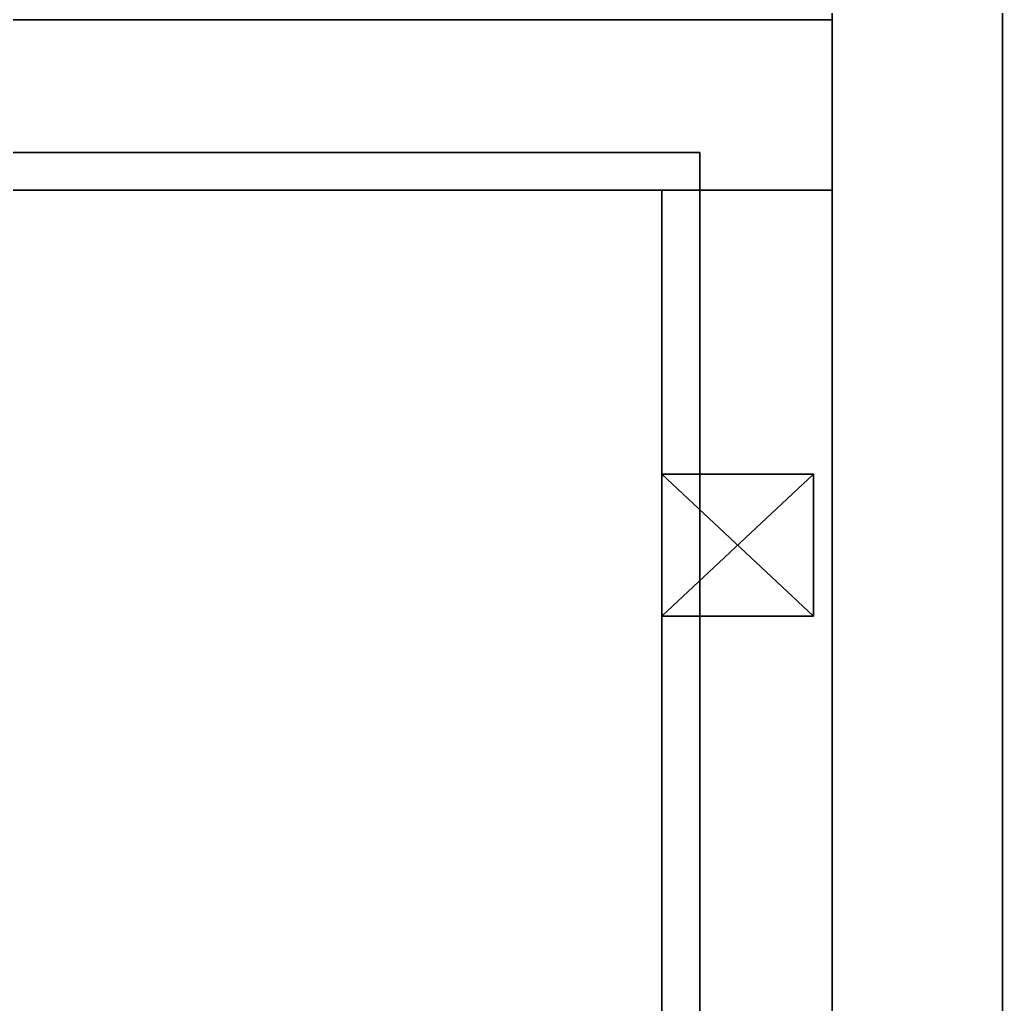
# Model space of a CAD drawing. Extents: x 0 to 2775, y -2341 to 0.
# Drawn here: x 554.1 to 658.1, y -1009.4 to -905.3 of the extents above; entities that cross this region are included whole.
import ezdxf

# ---------------------------------------------------------------- set-up
doc = ezdxf.new("R2010")
doc.units = 0
for name, color, linetype in [('LAYER0', 7, 'CONTINUOUS'), ('LAYER14', 7, 'CONTINUOUS'), ('LAYER164', 7, 'CONTINUOUS'), ('LAYER166', 7, 'CONTINUOUS'), ('LAYER167', 253, 'CONTINUOUS'), ('LAYER17', 7, 'CONTINUOUS'), ('LAYER172', 7, 'CONTINUOUS'), ('LAYER176', 7, 'CONTINUOUS'), ('LAYER189', 7, 'CONTINUOUS'), ('LAYER191', 7, 'CONTINUOUS'), ('LAYER192', 253, 'CONTINUOUS'), ('LAYER197', 7, 'CONTINUOUS'), ('LAYER201', 7, 'CONTINUOUS'), ('LAYER214', 7, 'CONTINUOUS'), ('LAYER216', 7, 'CONTINUOUS'), ('LAYER217', 253, 'CONTINUOUS'), ('LAYER22', 7, 'CONTINUOUS'), ('LAYER222', 7, 'CONTINUOUS'), ('LAYER226', 7, 'CONTINUOUS'), ('LAYER23', 7, 'CONTINUOUS'), ('LAYER239', 7, 'CONTINUOUS'), ('LAYER241', 7, 'CONTINUOUS'), ('LAYER242', 253, 'CONTINUOUS'), ('LAYER247', 7, 'CONTINUOUS'), ('LAYER251', 7, 'CONTINUOUS')]:
    doc.layers.add(name, color=color, linetype=linetype)

msp = doc.modelspace()

# ---------------------------------------------------------------- linework, layer by layer
at = {"layer": 'LAYER0', "invisible_edges": 1}
for points in [[(2775, 0), (18, -2341), (18, 0), (2775, 0)], [(18, -2341), (2775, 0), (2775, -2341), (18, -2341)], [(2775, -2341, 5), (18, 0, 5), (18, -2341, 5), (2775, -2341, 5)], [(18, 0, 5), (2775, -2341, 5), (2775, 0, 5), (18, 0, 5)]]:
    msp.add_3dface(points, dxfattribs=at)
at = {"layer": 'LAYER14', "invisible_edges": 1}
for points in [[(168, -856.3369, 85), (718, -1485.667, 85), (168, -1485.667, 85), (168, -856.3369, 85)], [(718, -1485.667, 85), (168, -856.3369, 85), (718, -856.3369, 85), (718, -1485.667, 85)], [(718, -856.3369, 103), (168, -1485.667, 103), (718, -1485.667, 103), (718, -856.3369, 103)], [(168, -1485.667, 103), (718, -856.3369, 103), (168, -856.3369, 103), (168, -1485.667, 103)]]:
    msp.add_3dface(points, dxfattribs=at)
at = {"layer": 'LAYER164', "invisible_edges": 1}
for points in [[(640, -1447.667, 277.25), (640, -894.3369, 106), (640, -1447.667, 106), (640, -1447.667, 277.25)], [(640, -894.3369, 106), (640, -1447.667, 277.25), (640, -894.3369, 277.25), (640, -894.3369, 106)], [(658, -1447.667, 106), (640, -894.3369, 106), (658, -894.3369, 106), (658, -1447.667, 106)], [(640, -894.3369, 106), (658, -1447.667, 106), (640, -1447.667, 106), (640, -894.3369, 106)], [(640, -1447.667, 277.25), (658, -894.3369, 277.25), (640, -894.3369, 277.25), (640, -1447.667, 277.25)], [(658, -894.3369, 277.25), (640, -1447.667, 277.25), (658, -1447.667, 277.25), (658, -894.3369, 277.25)], [(658, -894.3369, 277.25), (658, -1447.667, 106), (658, -894.3369, 106), (658, -894.3369, 277.25)], [(658, -1447.667, 106), (658, -894.3369, 277.25), (658, -1447.667, 277.25), (658, -1447.667, 106)]]:
    msp.add_3dface(points, dxfattribs=at)
at = {"layer": 'LAYER166', "invisible_edges": 1}
for points in [[(622, -923.3369, 255.25), (640, -923.3369, 113), (622, -923.3369, 113), (622, -923.3369, 255.25)], [(640, -923.3369, 113), (622, -923.3369, 255.25), (640, -923.3369, 255.25), (640, -923.3369, 113)], [(622, -1418.667, 113), (640, -923.3369, 113), (640, -1418.667, 113), (622, -1418.667, 113)], [(640, -923.3369, 113), (622, -1418.667, 113), (622, -923.3369, 113), (640, -923.3369, 113)], [(622, -923.3369, 255.25), (640, -1418.667, 255.25), (640, -923.3369, 255.25), (622, -923.3369, 255.25)], [(640, -1418.667, 255.25), (622, -923.3369, 255.25), (622, -1418.667, 255.25), (640, -1418.667, 255.25)], [(622, -1418.667, 113), (622, -923.3369, 255.25), (622, -923.3369, 113), (622, -1418.667, 113)], [(622, -923.3369, 255.25), (622, -1418.667, 113), (622, -1418.667, 255.25), (622, -923.3369, 255.25)], [(640, -1418.667, 255.25), (640, -923.3369, 113), (640, -923.3369, 255.25), (640, -1418.667, 255.25)], [(640, -923.3369, 113), (640, -1418.667, 255.25), (640, -1418.667, 113), (640, -923.3369, 113)]]:
    msp.add_3dface(points, dxfattribs=at)
at = {"layer": 'LAYER167'}
for points in [[(638, -953.3369, 169.125), (638, -968.3369, 169.125), (622, -953.3369, 169.125), (638, -953.3369, 169.125)], [(622, -953.3369, 169.125), (638, -968.3369, 169.125), (622, -968.3369, 169.125), (622, -953.3369, 169.125)], [(622, -953.3369, 169.125), (622, -968.3369, 169.125), (622, -953.3369, 184.125), (622, -953.3369, 169.125)], [(622, -953.3369, 184.125), (622, -968.3369, 169.125), (622, -968.3369, 184.125), (622, -953.3369, 184.125)], [(622, -953.3369, 184.125), (622, -968.3369, 184.125), (638, -953.3369, 184.125), (622, -953.3369, 184.125)], [(638, -953.3369, 184.125), (622, -968.3369, 184.125), (638, -968.3369, 184.125), (638, -953.3369, 184.125)], [(622, -953.3369, 169.125), (622, -953.3369, 184.125), (638, -953.3369, 169.125), (622, -953.3369, 169.125)], [(638, -953.3369, 169.125), (622, -953.3369, 184.125), (638, -953.3369, 184.125), (638, -953.3369, 169.125)], [(638, -953.3369, 169.125), (638, -953.3369, 184.125), (638, -968.3369, 169.125), (638, -953.3369, 169.125)], [(638, -968.3369, 169.125), (638, -953.3369, 184.125), (638, -968.3369, 184.125), (638, -968.3369, 169.125)], [(638, -968.3369, 169.125), (638, -968.3369, 184.125), (622, -968.3369, 169.125), (638, -968.3369, 169.125)], [(622, -968.3369, 169.125), (638, -968.3369, 184.125), (622, -968.3369, 184.125), (622, -968.3369, 169.125)]]:
    msp.add_3dface(points, dxfattribs=at)
at = {"layer": 'LAYER17', "invisible_edges": 1}
for points in [[(168, -1485.667, 2464), (718, -856.3369, 2464), (168, -856.3369, 2464), (168, -1485.667, 2464)], [(718, -856.3369, 2464), (168, -1485.667, 2464), (718, -1485.667, 2464), (718, -856.3369, 2464)], [(718, -1485.667, 2446), (168, -856.3369, 2446), (718, -856.3369, 2446), (718, -1485.667, 2446)], [(168, -856.3369, 2446), (718, -1485.667, 2446), (168, -1485.667, 2446), (168, -856.3369, 2446)]]:
    msp.add_3dface(points, dxfattribs=at)
at = {"layer": 'LAYER172', "invisible_edges": 1}
for points in [[(640, -905.3369, 255.25), (240, -905.3369, 113), (240, -905.3369, 255.25), (640, -905.3369, 255.25)], [(240, -905.3369, 113), (640, -905.3369, 255.25), (640, -905.3369, 113), (240, -905.3369, 113)], [(640, -923.3369, 113), (240, -905.3369, 113), (640, -905.3369, 113), (640, -923.3369, 113)], [(240, -905.3369, 113), (640, -923.3369, 113), (240, -923.3369, 113), (240, -905.3369, 113)], [(240, -923.3369, 255.25), (640, -905.3369, 255.25), (240, -905.3369, 255.25), (240, -923.3369, 255.25)], [(640, -905.3369, 255.25), (240, -923.3369, 255.25), (640, -923.3369, 255.25), (640, -905.3369, 255.25)], [(640, -905.3369, 255.25), (640, -923.3369, 113), (640, -905.3369, 113), (640, -905.3369, 255.25)], [(640, -923.3369, 113), (640, -905.3369, 255.25), (640, -923.3369, 255.25), (640, -923.3369, 113)], [(640, -923.3369, 113), (240, -923.3369, 255.25), (240, -923.3369, 113), (640, -923.3369, 113)], [(240, -923.3369, 255.25), (640, -923.3369, 113), (640, -923.3369, 255.25), (240, -923.3369, 255.25)]]:
    msp.add_3dface(points, dxfattribs=at)
at = {"layer": 'LAYER176', "invisible_edges": 1}
for points in [[(254, -919.3369, 126.5), (626, -1422.667, 126.5), (254, -1422.667, 126.5), (254, -919.3369, 126.5)], [(626, -1422.667, 126.5), (254, -919.3369, 126.5), (626, -919.3369, 126.5), (626, -1422.667, 126.5)], [(254, -919.3369, 126.5), (626, -919.3369, 132.5), (626, -919.3369, 126.5), (254, -919.3369, 126.5)], [(626, -919.3369, 132.5), (254, -919.3369, 126.5), (254, -919.3369, 132.5), (626, -919.3369, 132.5)], [(626, -919.3369, 132.5), (254, -1422.667, 132.5), (626, -1422.667, 132.5), (626, -919.3369, 132.5)], [(254, -1422.667, 132.5), (626, -919.3369, 132.5), (254, -919.3369, 132.5), (254, -1422.667, 132.5)], [(626, -919.3369, 132.5), (626, -1422.667, 126.5), (626, -919.3369, 126.5), (626, -919.3369, 132.5)], [(626, -1422.667, 126.5), (626, -919.3369, 132.5), (626, -1422.667, 132.5), (626, -1422.667, 126.5)]]:
    msp.add_3dface(points, dxfattribs=at)
at = {"layer": 'LAYER189', "invisible_edges": 1}
for points in [[(640, -1447.667, 476.5), (640, -894.3369, 305.25), (640, -1447.667, 305.25), (640, -1447.667, 476.5)], [(640, -894.3369, 305.25), (640, -1447.667, 476.5), (640, -894.3369, 476.5), (640, -894.3369, 305.25)], [(658, -1447.667, 305.25), (640, -894.3369, 305.25), (658, -894.3369, 305.25), (658, -1447.667, 305.25)], [(640, -894.3369, 305.25), (658, -1447.667, 305.25), (640, -1447.667, 305.25), (640, -894.3369, 305.25)], [(640, -1447.667, 476.5), (658, -894.3369, 476.5), (640, -894.3369, 476.5), (640, -1447.667, 476.5)], [(658, -894.3369, 476.5), (640, -1447.667, 476.5), (658, -1447.667, 476.5), (658, -894.3369, 476.5)], [(658, -894.3369, 476.5), (658, -1447.667, 305.25), (658, -894.3369, 305.25), (658, -894.3369, 476.5)], [(658, -1447.667, 305.25), (658, -894.3369, 476.5), (658, -1447.667, 476.5), (658, -1447.667, 305.25)]]:
    msp.add_3dface(points, dxfattribs=at)
at = {"layer": 'LAYER191', "invisible_edges": 1}
for points in [[(622, -923.3369, 454.5), (640, -923.3369, 312.25), (622, -923.3369, 312.25), (622, -923.3369, 454.5)], [(640, -923.3369, 312.25), (622, -923.3369, 454.5), (640, -923.3369, 454.5), (640, -923.3369, 312.25)], [(622, -1418.667, 312.25), (640, -923.3369, 312.25), (640, -1418.667, 312.25), (622, -1418.667, 312.25)], [(640, -923.3369, 312.25), (622, -1418.667, 312.25), (622, -923.3369, 312.25), (640, -923.3369, 312.25)], [(622, -923.3369, 454.5), (640, -1418.667, 454.5), (640, -923.3369, 454.5), (622, -923.3369, 454.5)], [(640, -1418.667, 454.5), (622, -923.3369, 454.5), (622, -1418.667, 454.5), (640, -1418.667, 454.5)], [(622, -1418.667, 312.25), (622, -923.3369, 454.5), (622, -923.3369, 312.25), (622, -1418.667, 312.25)], [(622, -923.3369, 454.5), (622, -1418.667, 312.25), (622, -1418.667, 454.5), (622, -923.3369, 454.5)], [(640, -1418.667, 454.5), (640, -923.3369, 312.25), (640, -923.3369, 454.5), (640, -1418.667, 454.5)], [(640, -923.3369, 312.25), (640, -1418.667, 454.5), (640, -1418.667, 312.25), (640, -923.3369, 312.25)]]:
    msp.add_3dface(points, dxfattribs=at)
at = {"layer": 'LAYER192'}
for points in [[(638, -953.3369, 368.375), (638, -968.3369, 368.375), (622, -953.3369, 368.375), (638, -953.3369, 368.375)], [(622, -953.3369, 368.375), (638, -968.3369, 368.375), (622, -968.3369, 368.375), (622, -953.3369, 368.375)], [(622, -953.3369, 368.375), (622, -968.3369, 368.375), (622, -953.3369, 383.375), (622, -953.3369, 368.375)], [(622, -953.3369, 383.375), (622, -968.3369, 368.375), (622, -968.3369, 383.375), (622, -953.3369, 383.375)], [(622, -953.3369, 383.375), (622, -968.3369, 383.375), (638, -953.3369, 383.375), (622, -953.3369, 383.375)], [(638, -953.3369, 383.375), (622, -968.3369, 383.375), (638, -968.3369, 383.375), (638, -953.3369, 383.375)], [(622, -953.3369, 368.375), (622, -953.3369, 383.375), (638, -953.3369, 368.375), (622, -953.3369, 368.375)], [(638, -953.3369, 368.375), (622, -953.3369, 383.375), (638, -953.3369, 383.375), (638, -953.3369, 368.375)], [(638, -953.3369, 368.375), (638, -953.3369, 383.375), (638, -968.3369, 368.375), (638, -953.3369, 368.375)], [(638, -968.3369, 368.375), (638, -953.3369, 383.375), (638, -968.3369, 383.375), (638, -968.3369, 368.375)], [(638, -968.3369, 368.375), (638, -968.3369, 383.375), (622, -968.3369, 368.375), (638, -968.3369, 368.375)], [(622, -968.3369, 368.375), (638, -968.3369, 383.375), (622, -968.3369, 383.375), (622, -968.3369, 368.375)]]:
    msp.add_3dface(points, dxfattribs=at)
at = {"layer": 'LAYER197', "invisible_edges": 1}
for points in [[(640, -905.3369, 454.5), (240, -905.3369, 312.25), (240, -905.3369, 454.5), (640, -905.3369, 454.5)], [(240, -905.3369, 312.25), (640, -905.3369, 454.5), (640, -905.3369, 312.25), (240, -905.3369, 312.25)], [(640, -923.3369, 312.25), (240, -905.3369, 312.25), (640, -905.3369, 312.25), (640, -923.3369, 312.25)], [(240, -905.3369, 312.25), (640, -923.3369, 312.25), (240, -923.3369, 312.25), (240, -905.3369, 312.25)], [(240, -923.3369, 454.5), (640, -905.3369, 454.5), (240, -905.3369, 454.5), (240, -923.3369, 454.5)], [(640, -905.3369, 454.5), (240, -923.3369, 454.5), (640, -923.3369, 454.5), (640, -905.3369, 454.5)], [(640, -905.3369, 454.5), (640, -923.3369, 312.25), (640, -905.3369, 312.25), (640, -905.3369, 454.5)], [(640, -923.3369, 312.25), (640, -905.3369, 454.5), (640, -923.3369, 454.5), (640, -923.3369, 312.25)], [(640, -923.3369, 312.25), (240, -923.3369, 454.5), (240, -923.3369, 312.25), (640, -923.3369, 312.25)], [(240, -923.3369, 454.5), (640, -923.3369, 312.25), (640, -923.3369, 454.5), (240, -923.3369, 454.5)]]:
    msp.add_3dface(points, dxfattribs=at)
at = {"layer": 'LAYER201', "invisible_edges": 1}
for points in [[(254, -919.3369, 325.75), (626, -1422.667, 325.75), (254, -1422.667, 325.75), (254, -919.3369, 325.75)], [(626, -1422.667, 325.75), (254, -919.3369, 325.75), (626, -919.3369, 325.75), (626, -1422.667, 325.75)], [(254, -919.3369, 325.75), (626, -919.3369, 331.75), (626, -919.3369, 325.75), (254, -919.3369, 325.75)], [(626, -919.3369, 331.75), (254, -919.3369, 325.75), (254, -919.3369, 331.75), (626, -919.3369, 331.75)], [(626, -919.3369, 331.75), (254, -1422.667, 331.75), (626, -1422.667, 331.75), (626, -919.3369, 331.75)], [(254, -1422.667, 331.75), (626, -919.3369, 331.75), (254, -919.3369, 331.75), (254, -1422.667, 331.75)], [(626, -919.3369, 331.75), (626, -1422.667, 325.75), (626, -919.3369, 325.75), (626, -919.3369, 331.75)], [(626, -1422.667, 325.75), (626, -919.3369, 331.75), (626, -1422.667, 331.75), (626, -1422.667, 325.75)]]:
    msp.add_3dface(points, dxfattribs=at)
at = {"layer": 'LAYER214', "invisible_edges": 1}
for points in [[(640, -1447.667, 675.75), (640, -894.3369, 504.5), (640, -1447.667, 504.5), (640, -1447.667, 675.75)], [(640, -894.3369, 504.5), (640, -1447.667, 675.75), (640, -894.3369, 675.75), (640, -894.3369, 504.5)], [(658, -1447.667, 504.5), (640, -894.3369, 504.5), (658, -894.3369, 504.5), (658, -1447.667, 504.5)], [(640, -894.3369, 504.5), (658, -1447.667, 504.5), (640, -1447.667, 504.5), (640, -894.3369, 504.5)], [(640, -1447.667, 675.75), (658, -894.3369, 675.75), (640, -894.3369, 675.75), (640, -1447.667, 675.75)], [(658, -894.3369, 675.75), (640, -1447.667, 675.75), (658, -1447.667, 675.75), (658, -894.3369, 675.75)], [(658, -894.3369, 675.75), (658, -1447.667, 504.5), (658, -894.3369, 504.5), (658, -894.3369, 675.75)], [(658, -1447.667, 504.5), (658, -894.3369, 675.75), (658, -1447.667, 675.75), (658, -1447.667, 504.5)]]:
    msp.add_3dface(points, dxfattribs=at)
at = {"layer": 'LAYER216', "invisible_edges": 1}
for points in [[(622, -923.3369, 653.75), (640, -923.3369, 511.5), (622, -923.3369, 511.5), (622, -923.3369, 653.75)], [(640, -923.3369, 511.5), (622, -923.3369, 653.75), (640, -923.3369, 653.75), (640, -923.3369, 511.5)], [(622, -1418.667, 511.5), (640, -923.3369, 511.5), (640, -1418.667, 511.5), (622, -1418.667, 511.5)], [(640, -923.3369, 511.5), (622, -1418.667, 511.5), (622, -923.3369, 511.5), (640, -923.3369, 511.5)], [(622, -923.3369, 653.75), (640, -1418.667, 653.75), (640, -923.3369, 653.75), (622, -923.3369, 653.75)], [(640, -1418.667, 653.75), (622, -923.3369, 653.75), (622, -1418.667, 653.75), (640, -1418.667, 653.75)], [(622, -1418.667, 511.5), (622, -923.3369, 653.75), (622, -923.3369, 511.5), (622, -1418.667, 511.5)], [(622, -923.3369, 653.75), (622, -1418.667, 511.5), (622, -1418.667, 653.75), (622, -923.3369, 653.75)], [(640, -1418.667, 653.75), (640, -923.3369, 511.5), (640, -923.3369, 653.75), (640, -1418.667, 653.75)], [(640, -923.3369, 511.5), (640, -1418.667, 653.75), (640, -1418.667, 511.5), (640, -923.3369, 511.5)]]:
    msp.add_3dface(points, dxfattribs=at)
at = {"layer": 'LAYER217'}
for points in [[(638, -953.3369, 567.625), (638, -968.3369, 567.625), (622, -953.3369, 567.625), (638, -953.3369, 567.625)], [(622, -953.3369, 567.625), (638, -968.3369, 567.625), (622, -968.3369, 567.625), (622, -953.3369, 567.625)], [(622, -953.3369, 567.625), (622, -968.3369, 567.625), (622, -953.3369, 582.625), (622, -953.3369, 567.625)], [(622, -953.3369, 582.625), (622, -968.3369, 567.625), (622, -968.3369, 582.625), (622, -953.3369, 582.625)], [(622, -953.3369, 582.625), (622, -968.3369, 582.625), (638, -953.3369, 582.625), (622, -953.3369, 582.625)], [(638, -953.3369, 582.625), (622, -968.3369, 582.625), (638, -968.3369, 582.625), (638, -953.3369, 582.625)], [(622, -953.3369, 567.625), (622, -953.3369, 582.625), (638, -953.3369, 567.625), (622, -953.3369, 567.625)], [(638, -953.3369, 567.625), (622, -953.3369, 582.625), (638, -953.3369, 582.625), (638, -953.3369, 567.625)], [(638, -953.3369, 567.625), (638, -953.3369, 582.625), (638, -968.3369, 567.625), (638, -953.3369, 567.625)], [(638, -968.3369, 567.625), (638, -953.3369, 582.625), (638, -968.3369, 582.625), (638, -968.3369, 567.625)], [(638, -968.3369, 567.625), (638, -968.3369, 582.625), (622, -968.3369, 567.625), (638, -968.3369, 567.625)], [(622, -968.3369, 567.625), (638, -968.3369, 582.625), (622, -968.3369, 582.625), (622, -968.3369, 567.625)]]:
    msp.add_3dface(points, dxfattribs=at)
at = {"layer": 'LAYER22', "invisible_edges": 1}
for points in [[(192.6, -1485.667, 2196), (658, -856.3369, 2196), (192.6, -856.3369, 2196), (192.6, -1485.667, 2196)], [(658, -856.3369, 2196), (192.6, -1485.667, 2196), (658, -1485.667, 2196), (658, -856.3369, 2196)], [(658, -1485.667, 2178), (192.6, -856.3369, 2178), (658, -856.3369, 2178), (658, -1485.667, 2178)], [(192.6, -856.3369, 2178), (658, -1485.667, 2178), (192.6, -1485.667, 2178), (192.6, -856.3369, 2178)], [(658, -1485.667, 2178), (658, -856.3369, 2196), (658, -1485.667, 2196), (658, -1485.667, 2178)], [(658, -856.3369, 2196), (658, -1485.667, 2178), (658, -856.3369, 2178), (658, -856.3369, 2196)]]:
    msp.add_3dface(points, dxfattribs=at)
at = {"layer": 'LAYER222', "invisible_edges": 1}
for points in [[(640, -905.3369, 653.75), (240, -905.3369, 511.5), (240, -905.3369, 653.75), (640, -905.3369, 653.75)], [(240, -905.3369, 511.5), (640, -905.3369, 653.75), (640, -905.3369, 511.5), (240, -905.3369, 511.5)], [(640, -923.3369, 511.5), (240, -905.3369, 511.5), (640, -905.3369, 511.5), (640, -923.3369, 511.5)], [(240, -905.3369, 511.5), (640, -923.3369, 511.5), (240, -923.3369, 511.5), (240, -905.3369, 511.5)], [(240, -923.3369, 653.75), (640, -905.3369, 653.75), (240, -905.3369, 653.75), (240, -923.3369, 653.75)], [(640, -905.3369, 653.75), (240, -923.3369, 653.75), (640, -923.3369, 653.75), (640, -905.3369, 653.75)], [(640, -905.3369, 653.75), (640, -923.3369, 511.5), (640, -905.3369, 511.5), (640, -905.3369, 653.75)], [(640, -923.3369, 511.5), (640, -905.3369, 653.75), (640, -923.3369, 653.75), (640, -923.3369, 511.5)], [(640, -923.3369, 511.5), (240, -923.3369, 653.75), (240, -923.3369, 511.5), (640, -923.3369, 511.5)], [(240, -923.3369, 653.75), (640, -923.3369, 511.5), (640, -923.3369, 653.75), (240, -923.3369, 653.75)]]:
    msp.add_3dface(points, dxfattribs=at)
at = {"layer": 'LAYER226', "invisible_edges": 1}
for points in [[(254, -919.3369, 525), (626, -1422.667, 525), (254, -1422.667, 525), (254, -919.3369, 525)], [(626, -1422.667, 525), (254, -919.3369, 525), (626, -919.3369, 525), (626, -1422.667, 525)], [(254, -919.3369, 525), (626, -919.3369, 531), (626, -919.3369, 525), (254, -919.3369, 525)], [(626, -919.3369, 531), (254, -919.3369, 525), (254, -919.3369, 531), (626, -919.3369, 531)], [(626, -919.3369, 531), (254, -1422.667, 531), (626, -1422.667, 531), (626, -919.3369, 531)], [(254, -1422.667, 531), (626, -919.3369, 531), (254, -919.3369, 531), (254, -1422.667, 531)], [(626, -919.3369, 531), (626, -1422.667, 525), (626, -919.3369, 525), (626, -919.3369, 531)], [(626, -1422.667, 525), (626, -919.3369, 531), (626, -1422.667, 531), (626, -1422.667, 525)]]:
    msp.add_3dface(points, dxfattribs=at)
at = {"layer": 'LAYER23', "invisible_edges": 1}
for points in [[(192.6, -1485.667, 921), (658, -856.3369, 921), (192.6, -856.3369, 921), (192.6, -1485.667, 921)], [(658, -856.3369, 921), (192.6, -1485.667, 921), (658, -1485.667, 921), (658, -856.3369, 921)], [(658, -1485.667, 903), (192.6, -856.3369, 903), (658, -856.3369, 903), (658, -1485.667, 903)], [(192.6, -856.3369, 903), (658, -1485.667, 903), (192.6, -1485.667, 903), (192.6, -856.3369, 903)], [(658, -1485.667, 903), (658, -856.3369, 921), (658, -1485.667, 921), (658, -1485.667, 903)], [(658, -856.3369, 921), (658, -1485.667, 903), (658, -856.3369, 903), (658, -856.3369, 921)]]:
    msp.add_3dface(points, dxfattribs=at)
at = {"layer": 'LAYER239', "invisible_edges": 1}
for points in [[(640, -1447.667, 875), (640, -894.3369, 703.75), (640, -1447.667, 703.75), (640, -1447.667, 875)], [(640, -894.3369, 703.75), (640, -1447.667, 875), (640, -894.3369, 875), (640, -894.3369, 703.75)], [(658, -1447.667, 703.75), (640, -894.3369, 703.75), (658, -894.3369, 703.75), (658, -1447.667, 703.75)], [(640, -894.3369, 703.75), (658, -1447.667, 703.75), (640, -1447.667, 703.75), (640, -894.3369, 703.75)], [(640, -1447.667, 875), (658, -894.3369, 875), (640, -894.3369, 875), (640, -1447.667, 875)], [(658, -894.3369, 875), (640, -1447.667, 875), (658, -1447.667, 875), (658, -894.3369, 875)], [(658, -894.3369, 875), (658, -1447.667, 703.75), (658, -894.3369, 703.75), (658, -894.3369, 875)], [(658, -1447.667, 703.75), (658, -894.3369, 875), (658, -1447.667, 875), (658, -1447.667, 703.75)]]:
    msp.add_3dface(points, dxfattribs=at)
at = {"layer": 'LAYER241', "invisible_edges": 1}
for points in [[(622, -923.3369, 853), (640, -923.3369, 710.75), (622, -923.3369, 710.75), (622, -923.3369, 853)], [(640, -923.3369, 710.75), (622, -923.3369, 853), (640, -923.3369, 853), (640, -923.3369, 710.75)], [(622, -1418.667, 710.75), (640, -923.3369, 710.75), (640, -1418.667, 710.75), (622, -1418.667, 710.75)], [(640, -923.3369, 710.75), (622, -1418.667, 710.75), (622, -923.3369, 710.75), (640, -923.3369, 710.75)], [(622, -923.3369, 853), (640, -1418.667, 853), (640, -923.3369, 853), (622, -923.3369, 853)], [(640, -1418.667, 853), (622, -923.3369, 853), (622, -1418.667, 853), (640, -1418.667, 853)], [(622, -1418.667, 710.75), (622, -923.3369, 853), (622, -923.3369, 710.75), (622, -1418.667, 710.75)], [(622, -923.3369, 853), (622, -1418.667, 710.75), (622, -1418.667, 853), (622, -923.3369, 853)], [(640, -1418.667, 853), (640, -923.3369, 710.75), (640, -923.3369, 853), (640, -1418.667, 853)], [(640, -923.3369, 710.75), (640, -1418.667, 853), (640, -1418.667, 710.75), (640, -923.3369, 710.75)]]:
    msp.add_3dface(points, dxfattribs=at)
at = {"layer": 'LAYER242'}
for points in [[(638, -953.3369, 766.875), (638, -968.3369, 766.875), (622, -953.3369, 766.875), (638, -953.3369, 766.875)], [(622, -953.3369, 766.875), (638, -968.3369, 766.875), (622, -968.3369, 766.875), (622, -953.3369, 766.875)], [(622, -953.3369, 766.875), (622, -968.3369, 766.875), (622, -953.3369, 781.875), (622, -953.3369, 766.875)], [(622, -953.3369, 781.875), (622, -968.3369, 766.875), (622, -968.3369, 781.875), (622, -953.3369, 781.875)], [(622, -953.3369, 781.875), (622, -968.3369, 781.875), (638, -953.3369, 781.875), (622, -953.3369, 781.875)], [(638, -953.3369, 781.875), (622, -968.3369, 781.875), (638, -968.3369, 781.875), (638, -953.3369, 781.875)], [(622, -953.3369, 766.875), (622, -953.3369, 781.875), (638, -953.3369, 766.875), (622, -953.3369, 766.875)], [(638, -953.3369, 766.875), (622, -953.3369, 781.875), (638, -953.3369, 781.875), (638, -953.3369, 766.875)], [(638, -953.3369, 766.875), (638, -953.3369, 781.875), (638, -968.3369, 766.875), (638, -953.3369, 766.875)], [(638, -968.3369, 766.875), (638, -953.3369, 781.875), (638, -968.3369, 781.875), (638, -968.3369, 766.875)], [(638, -968.3369, 766.875), (638, -968.3369, 781.875), (622, -968.3369, 766.875), (638, -968.3369, 766.875)], [(622, -968.3369, 766.875), (638, -968.3369, 781.875), (622, -968.3369, 781.875), (622, -968.3369, 766.875)]]:
    msp.add_3dface(points, dxfattribs=at)
at = {"layer": 'LAYER247', "invisible_edges": 1}
for points in [[(640, -905.3369, 853), (240, -905.3369, 710.75), (240, -905.3369, 853), (640, -905.3369, 853)], [(240, -905.3369, 710.75), (640, -905.3369, 853), (640, -905.3369, 710.75), (240, -905.3369, 710.75)], [(640, -923.3369, 710.75), (240, -905.3369, 710.75), (640, -905.3369, 710.75), (640, -923.3369, 710.75)], [(240, -905.3369, 710.75), (640, -923.3369, 710.75), (240, -923.3369, 710.75), (240, -905.3369, 710.75)], [(240, -923.3369, 853), (640, -905.3369, 853), (240, -905.3369, 853), (240, -923.3369, 853)], [(640, -905.3369, 853), (240, -923.3369, 853), (640, -923.3369, 853), (640, -905.3369, 853)], [(640, -905.3369, 853), (640, -923.3369, 710.75), (640, -905.3369, 710.75), (640, -905.3369, 853)], [(640, -923.3369, 710.75), (640, -905.3369, 853), (640, -923.3369, 853), (640, -923.3369, 710.75)], [(640, -923.3369, 710.75), (240, -923.3369, 853), (240, -923.3369, 710.75), (640, -923.3369, 710.75)], [(240, -923.3369, 853), (640, -923.3369, 710.75), (640, -923.3369, 853), (240, -923.3369, 853)]]:
    msp.add_3dface(points, dxfattribs=at)
at = {"layer": 'LAYER251', "invisible_edges": 1}
for points in [[(254, -919.3369, 724.25), (626, -1422.667, 724.25), (254, -1422.667, 724.25), (254, -919.3369, 724.25)], [(626, -1422.667, 724.25), (254, -919.3369, 724.25), (626, -919.3369, 724.25), (626, -1422.667, 724.25)], [(254, -919.3369, 724.25), (626, -919.3369, 730.25), (626, -919.3369, 724.25), (254, -919.3369, 724.25)], [(626, -919.3369, 730.25), (254, -919.3369, 724.25), (254, -919.3369, 730.25), (626, -919.3369, 730.25)], [(626, -919.3369, 730.25), (254, -1422.667, 730.25), (626, -1422.667, 730.25), (626, -919.3369, 730.25)], [(254, -1422.667, 730.25), (626, -919.3369, 730.25), (254, -919.3369, 730.25), (254, -1422.667, 730.25)], [(626, -919.3369, 730.25), (626, -1422.667, 724.25), (626, -919.3369, 724.25), (626, -919.3369, 730.25)], [(626, -1422.667, 724.25), (626, -919.3369, 730.25), (626, -1422.667, 730.25), (626, -1422.667, 724.25)]]:
    msp.add_3dface(points, dxfattribs=at)

doc.saveas('drawing.dxf')
